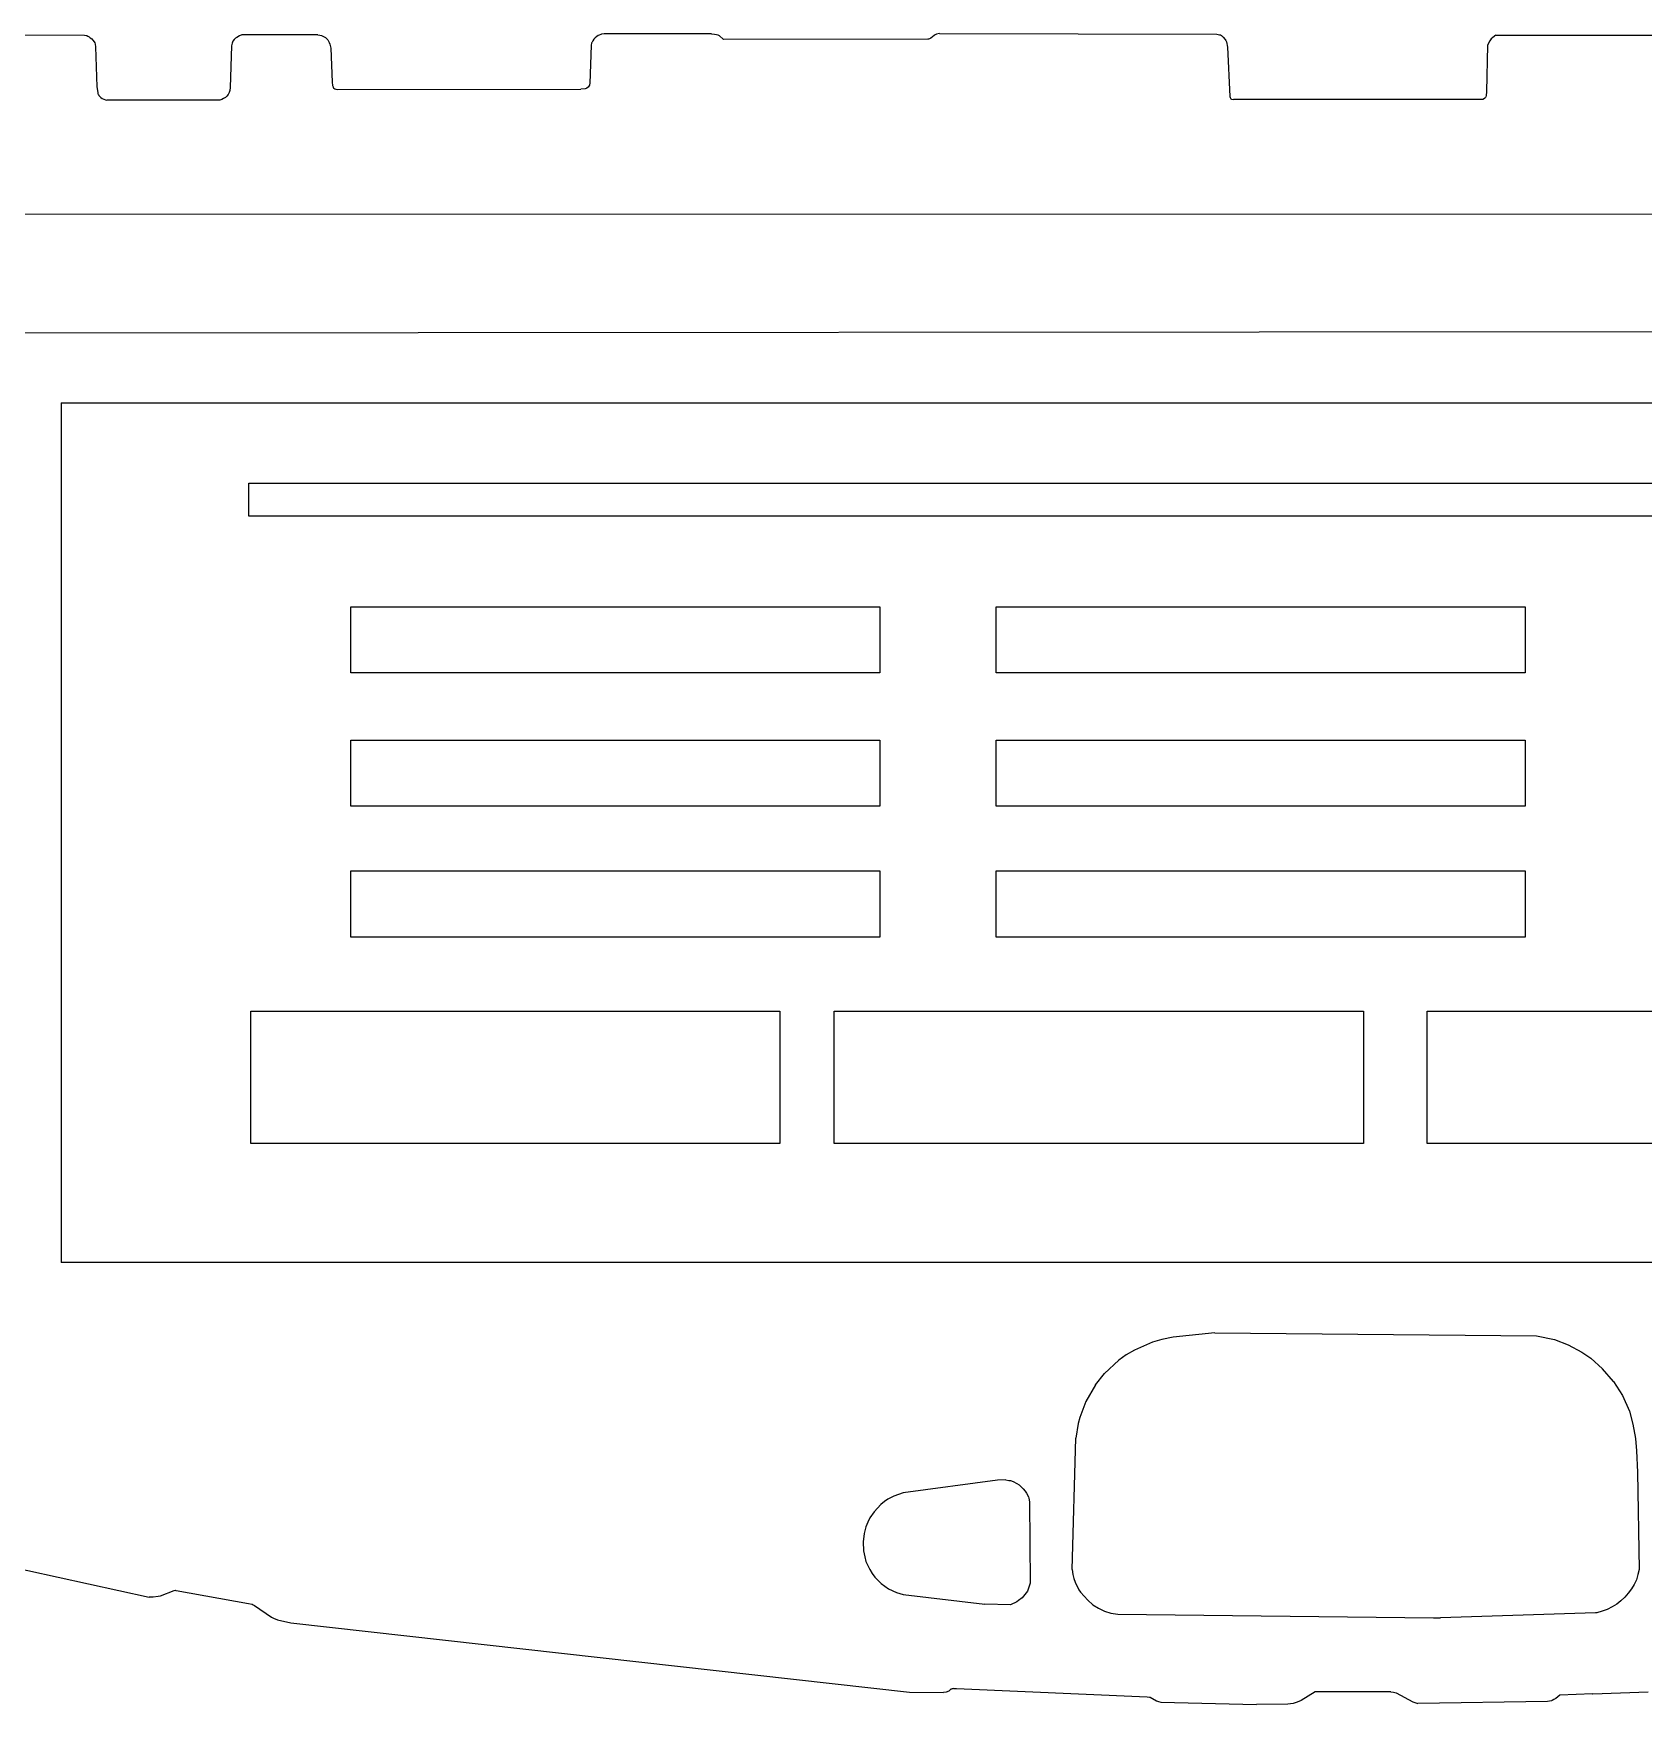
# Model space of a CAD drawing. Extents: x -18.7 to 18.6, y -6.8 to 5.9.
# Drawn here: x -9.96 to 2.21, y -6.79 to 5.84 of the extents above; entities that cross this region are included whole.
import ezdxf

# ---------------------------------------------------------------- set-up
doc = ezdxf.new("R2010")
doc.units = 0
doc.header["$MEASUREMENT"] = 0
doc.layers.get('0').update_dxf_attribs({"linetype": 'CONTINUOUS'})

msp = doc.modelspace()

# ---------------------------------------------------------------- linework, layer by layer
for p, q in [((-12.276, 5.838), (-9.574, 5.829)), ((-9.574, 5.829), (-9.563, 5.827)), ((-9.574, 5.829), (-9.574, 5.829)), ((-9.563, 5.827), (-9.558, 5.826)), ((-9.563, 5.827), (-9.563, 5.827)), ((-9.558, 5.826), (-9.55, 5.823)), ((-9.558, 5.826), (-9.558, 5.826)), ((-9.55, 5.823), (-9.539, 5.816)), ((-9.55, 5.823), (-9.55, 5.823)), ((-9.539, 5.816), (-9.531, 5.81)), ((-9.539, 5.816), (-9.539, 5.816)), ((-8.424, 5.812), (-8.433, 5.806)), ((-8.403, 5.824), (-8.424, 5.812)), ((-8.424, 5.812), (-8.424, 5.812)), ((-8.386, 5.831), (-8.403, 5.824)), ((-8.403, 5.824), (-8.403, 5.824)), ((-8.371, 5.832), (-8.386, 5.831)), ((-8.386, 5.831), (-8.386, 5.831)), ((-7.81, 5.833), (-8.371, 5.832)), ((-8.371, 5.832), (-8.371, 5.832)), ((-7.81, 5.833), (-7.796, 5.83)), ((-7.81, 5.833), (-7.81, 5.833)), ((-7.796, 5.83), (-7.784, 5.827)), ((-7.796, 5.83), (-7.796, 5.83)), ((-7.784, 5.827), (-7.784, 5.827)), ((-7.784, 5.827), (-7.772, 5.823)), ((-7.772, 5.823), (-7.762, 5.817)), ((-7.772, 5.823), (-7.772, 5.823)), ((-7.762, 5.817), (-7.762, 5.817)), ((-7.762, 5.817), (-7.752, 5.811)), ((-5.703, 5.819), (-5.714, 5.81)), ((-5.691, 5.827), (-5.703, 5.819)), ((-5.703, 5.819), (-5.703, 5.819)), ((-5.685, 5.83), (-5.691, 5.827)), ((-5.691, 5.827), (-5.691, 5.827)), ((-5.672, 5.835), (-5.685, 5.83)), ((-5.685, 5.83), (-5.685, 5.83)), ((-5.666, 5.837), (-5.672, 5.835)), ((-5.672, 5.835), (-5.672, 5.835)), ((-5.647, 5.839), (-5.666, 5.837)), ((-5.666, 5.837), (-5.666, 5.837)), ((-4.835, 5.84), (-5.647, 5.839)), ((-5.647, 5.839), (-5.647, 5.839)), ((-4.835, 5.84), (-4.835, 5.84)), ((-4.835, 5.84), (-4.813, 5.838)), ((-4.813, 5.838), (-4.797, 5.835)), ((-4.813, 5.838), (-4.813, 5.838)), ((-4.797, 5.835), (-4.797, 5.835)), ((-4.797, 5.835), (-4.786, 5.831)), ((-4.786, 5.831), (-4.778, 5.826)), ((-4.786, 5.831), (-4.786, 5.831)), ((-4.778, 5.826), (-4.745, 5.796)), ((-4.778, 5.826), (-4.778, 5.826)), ((-3.151, 5.828), (-3.177, 5.807)), ((-3.143, 5.833), (-3.151, 5.828)), ((-3.151, 5.828), (-3.151, 5.828)), ((-3.134, 5.837), (-3.143, 5.833)), ((-3.143, 5.833), (-3.143, 5.833)), ((-3.112, 5.843), (-3.134, 5.837)), ((-3.134, 5.837), (-3.134, 5.837)), ((-3.112, 5.843), (-1.014, 5.837)), ((-3.112, 5.843), (-3.112, 5.843)), ((-1.014, 5.837), (-0.994, 5.833)), ((-1.014, 5.837), (-1.014, 5.837)), ((-0.994, 5.833), (-0.99, 5.832)), ((-0.994, 5.833), (-0.994, 5.833)), ((-0.99, 5.832), (-0.988, 5.831)), ((-0.99, 5.832), (-0.99, 5.832)), ((-0.988, 5.831), (-0.98, 5.827)), ((-0.988, 5.831), (-0.988, 5.831)), ((-0.98, 5.827), (-0.98, 5.827)), ((-0.98, 5.827), (-0.966, 5.814)), ((-0.966, 5.814), (-0.952, 5.798)), ((-0.966, 5.814), (-0.966, 5.814)), ((1.071, 5.813), (1.059, 5.801)), ((1.094, 5.83), (1.071, 5.813)), ((1.071, 5.813), (1.071, 5.813)), ((1.094, 5.83), (5.736, 5.825)), ((1.094, 5.83), (1.094, 5.83)), ((-9.531, 5.81), (-9.531, 5.81)), ((-9.531, 5.81), (-9.52, 5.801)), ((-9.52, 5.801), (-9.511, 5.792)), ((-9.52, 5.801), (-9.52, 5.801)), ((-9.511, 5.792), (-9.502, 5.778)), ((-9.511, 5.792), (-9.511, 5.792)), ((-9.502, 5.778), (-9.502, 5.778)), ((-9.502, 5.778), (-9.498, 5.771)), ((-9.498, 5.771), (-9.495, 5.762)), ((-9.498, 5.771), (-9.498, 5.771)), ((-9.495, 5.762), (-9.495, 5.762)), ((-9.495, 5.762), (-9.491, 5.741)), ((-9.491, 5.741), (-9.481, 5.438)), ((-9.491, 5.741), (-9.491, 5.741)), ((-8.463, 5.749), (-8.474, 5.433)), ((-8.461, 5.76), (-8.463, 5.749)), ((-8.463, 5.749), (-8.463, 5.749)), ((-8.459, 5.769), (-8.461, 5.76)), ((-8.461, 5.76), (-8.461, 5.76)), ((-8.456, 5.776), (-8.459, 5.769)), ((-8.459, 5.769), (-8.459, 5.769)), ((-8.453, 5.783), (-8.456, 5.776)), ((-8.456, 5.776), (-8.456, 5.776)), ((-8.443, 5.796), (-8.453, 5.783)), ((-8.453, 5.783), (-8.453, 5.783)), ((-8.44, 5.799), (-8.443, 5.796)), ((-8.443, 5.796), (-8.443, 5.796)), ((-8.433, 5.806), (-8.44, 5.799)), ((-8.44, 5.799), (-8.44, 5.799)), ((-8.433, 5.806), (-8.433, 5.806)), ((-7.752, 5.811), (-7.744, 5.803)), ((-7.752, 5.811), (-7.752, 5.811)), ((-7.744, 5.803), (-7.736, 5.794)), ((-7.744, 5.803), (-7.744, 5.803)), ((-7.736, 5.794), (-7.736, 5.794)), ((-7.736, 5.794), (-7.73, 5.784)), ((-7.73, 5.784), (-7.73, 5.784)), ((-7.73, 5.784), (-7.725, 5.773)), ((-7.725, 5.773), (-7.72, 5.761)), ((-7.725, 5.773), (-7.725, 5.773)), ((-7.72, 5.761), (-7.713, 5.732)), ((-7.72, 5.761), (-7.72, 5.761)), ((-7.713, 5.732), (-7.713, 5.732)), ((-7.713, 5.732), (-7.703, 5.474)), ((-5.744, 5.755), (-5.754, 5.464)), ((-5.741, 5.768), (-5.744, 5.755)), ((-5.744, 5.755), (-5.744, 5.755)), ((-5.74, 5.773), (-5.741, 5.768)), ((-5.741, 5.768), (-5.741, 5.768)), ((-5.738, 5.777), (-5.74, 5.773)), ((-5.74, 5.773), (-5.74, 5.773)), ((-5.732, 5.788), (-5.738, 5.777)), ((-5.738, 5.777), (-5.738, 5.777)), ((-5.724, 5.8), (-5.732, 5.788)), ((-5.732, 5.788), (-5.732, 5.788)), ((-5.714, 5.81), (-5.724, 5.8)), ((-5.724, 5.8), (-5.724, 5.8)), ((-5.714, 5.81), (-5.714, 5.81)), ((-3.2, 5.799), (-4.745, 5.796)), ((-4.745, 5.796), (-4.745, 5.796)), ((-3.194, 5.8), (-3.2, 5.799)), ((-3.2, 5.799), (-3.2, 5.799)), ((-3.188, 5.802), (-3.194, 5.8)), ((-3.194, 5.8), (-3.194, 5.8)), ((-3.182, 5.804), (-3.188, 5.802)), ((-3.188, 5.802), (-3.188, 5.802)), ((-3.177, 5.807), (-3.182, 5.804)), ((-3.182, 5.804), (-3.182, 5.804)), ((-3.177, 5.807), (-3.177, 5.807)), ((-0.952, 5.798), (-0.946, 5.79)), ((-0.952, 5.798), (-0.952, 5.798)), ((-0.946, 5.79), (-0.946, 5.79)), ((-0.946, 5.79), (-0.944, 5.785)), ((-0.944, 5.785), (-0.942, 5.779)), ((-0.944, 5.785), (-0.944, 5.785)), ((-0.942, 5.779), (-0.942, 5.779)), ((-0.942, 5.779), (-0.934, 5.74)), ((-0.934, 5.74), (-0.934, 5.74)), ((-0.934, 5.74), (-0.916, 5.365)), ((1.031, 5.754), (1.025, 5.4)), ((1.049, 5.788), (1.031, 5.754)), ((1.031, 5.754), (1.031, 5.754)), ((1.059, 5.801), (1.049, 5.788)), ((1.049, 5.788), (1.049, 5.788)), ((1.059, 5.801), (1.059, 5.801)), ((-9.481, 5.438), (-9.475, 5.396)), ((-9.481, 5.438), (-9.481, 5.438)), ((-8.474, 5.433), (-8.477, 5.411)), ((-8.474, 5.433), (-8.474, 5.433)), ((-7.703, 5.474), (-7.703, 5.474)), ((-7.703, 5.474), (-7.7, 5.449)), ((-7.7, 5.449), (-7.696, 5.438)), ((-7.7, 5.449), (-7.7, 5.449)), ((-7.696, 5.438), (-7.694, 5.432)), ((-7.696, 5.438), (-7.696, 5.438)), ((-5.768, 5.437), (-5.775, 5.431)), ((-5.763, 5.443), (-5.768, 5.437)), ((-5.768, 5.437), (-5.768, 5.437)), ((-5.758, 5.452), (-5.763, 5.443)), ((-5.763, 5.443), (-5.763, 5.443)), ((-5.756, 5.457), (-5.758, 5.452)), ((-5.758, 5.452), (-5.758, 5.452)), ((-5.754, 5.461), (-5.756, 5.457)), ((-5.756, 5.457), (-5.756, 5.457)), ((-5.754, 5.464), (-5.754, 5.464)), ((-5.754, 5.464), (-5.754, 5.461)), ((-5.754, 5.461), (-5.754, 5.461)), ((-9.475, 5.396), (-9.475, 5.396)), ((-9.475, 5.396), (-9.473, 5.387)), ((-9.473, 5.387), (-9.47, 5.38)), ((-9.473, 5.387), (-9.473, 5.387)), ((-9.47, 5.38), (-9.47, 5.38)), ((-9.47, 5.38), (-9.467, 5.374)), ((-9.467, 5.374), (-9.467, 5.374)), ((-9.467, 5.374), (-9.464, 5.37)), ((-9.464, 5.37), (-9.464, 5.37)), ((-9.464, 5.37), (-9.46, 5.367)), ((-9.46, 5.367), (-9.46, 5.367)), ((-9.46, 5.367), (-9.452, 5.359)), ((-9.452, 5.359), (-9.441, 5.352)), ((-9.452, 5.359), (-9.452, 5.359)), ((-9.441, 5.352), (-9.441, 5.352)), ((-9.441, 5.352), (-9.417, 5.341)), ((-9.417, 5.341), (-9.417, 5.341)), ((-9.417, 5.341), (-9.405, 5.337)), ((-8.551, 5.337), (-9.405, 5.337)), ((-9.405, 5.337), (-9.405, 5.337)), ((-8.536, 5.343), (-8.551, 5.337)), ((-8.551, 5.337), (-8.551, 5.337)), ((-8.523, 5.35), (-8.536, 5.343)), ((-8.536, 5.343), (-8.536, 5.343)), ((-8.51, 5.359), (-8.523, 5.35)), ((-8.523, 5.35), (-8.523, 5.35)), ((-8.5, 5.369), (-8.51, 5.359)), ((-8.51, 5.359), (-8.51, 5.359)), ((-8.49, 5.38), (-8.5, 5.369)), ((-8.5, 5.369), (-8.5, 5.369)), ((-8.483, 5.391), (-8.49, 5.38)), ((-8.49, 5.38), (-8.49, 5.38)), ((-8.481, 5.397), (-8.483, 5.391)), ((-8.483, 5.391), (-8.483, 5.391)), ((-8.479, 5.403), (-8.481, 5.397)), ((-8.481, 5.397), (-8.481, 5.397)), ((-8.477, 5.411), (-8.479, 5.403)), ((-8.479, 5.403), (-8.479, 5.403)), ((-8.477, 5.411), (-8.477, 5.411)), ((-7.694, 5.432), (-7.69, 5.428)), ((-7.694, 5.432), (-7.694, 5.432)), ((-7.69, 5.428), (-7.683, 5.425)), ((-7.69, 5.428), (-7.69, 5.428)), ((-7.683, 5.425), (-7.683, 5.425)), ((-7.683, 5.425), (-7.674, 5.422)), ((-7.674, 5.422), (-7.674, 5.422)), ((-7.674, 5.422), (-7.66, 5.42)), ((-7.66, 5.42), (-5.823, 5.421)), ((-7.66, 5.42), (-7.66, 5.42)), ((-5.79, 5.424), (-5.823, 5.421)), ((-5.823, 5.421), (-5.823, 5.421)), ((-5.783, 5.426), (-5.79, 5.424)), ((-5.79, 5.424), (-5.79, 5.424)), ((-5.78, 5.428), (-5.783, 5.426)), ((-5.783, 5.426), (-5.783, 5.426)), ((-5.777, 5.429), (-5.78, 5.428)), ((-5.78, 5.428), (-5.78, 5.428)), ((-5.775, 5.431), (-5.777, 5.429)), ((-5.777, 5.429), (-5.777, 5.429)), ((-5.775, 5.431), (-5.775, 5.431)), ((-0.916, 5.365), (-0.914, 5.358)), ((-0.916, 5.365), (-0.916, 5.365)), ((-0.914, 5.358), (-0.914, 5.358)), ((-0.914, 5.358), (-0.912, 5.353)), ((-0.912, 5.353), (-0.909, 5.349)), ((-0.912, 5.353), (-0.912, 5.353)), ((-0.909, 5.349), (-0.909, 5.349)), ((-0.909, 5.349), (-0.905, 5.347)), ((-0.905, 5.347), (-0.905, 5.347)), ((-0.905, 5.347), (-0.901, 5.345)), ((-0.901, 5.345), (-0.889, 5.342)), ((-0.901, 5.345), (-0.901, 5.345)), ((0.988, 5.343), (-0.889, 5.342)), ((-0.889, 5.342), (-0.889, 5.342)), ((0.996, 5.344), (0.988, 5.343)), ((0.988, 5.343), (0.988, 5.343)), ((1, 5.346), (0.996, 5.344)), ((0.996, 5.344), (0.996, 5.344)), ((1.012, 5.354), (1, 5.346)), ((1, 5.346), (1, 5.346)), ((1.016, 5.358), (1.012, 5.354)), ((1.012, 5.354), (1.012, 5.354)), ((1.019, 5.364), (1.016, 5.358)), ((1.016, 5.358), (1.016, 5.358)), ((1.022, 5.373), (1.019, 5.364)), ((1.019, 5.364), (1.019, 5.364)), ((1.025, 5.4), (1.022, 5.373)), ((1.022, 5.373), (1.022, 5.373)), ((1.025, 5.4), (1.025, 5.4)), ((13.478, 4.477), (-13.422, 4.474)), ((13.513, 3.597), (-13.43, 3.573)), ((-9.752, 3.051), (-9.752, 3.051)), ((-9.752, 3.051), (-9.752, -3.449)), ((-9.752, 3.051), (9.752, 3.051)), ((9.752, -3.449), (-9.752, -3.449)), ((-9.752, -3.449), (-9.752, -3.449)), ((-3.25, -3.449), (-3.25, -3.449)), ((-1.43, -4.03), (-1.501, -4.051)), ((-1.346, -4.013), (-1.43, -4.03)), ((-1.43, -4.03), (-1.43, -4.03)), ((-1.03, -3.981), (-1.346, -4.013)), ((-1.346, -4.013), (-1.346, -4.013)), ((-1.03, -3.981), (-1.03, -3.981)), ((-1.03, -3.981), (1.403, -4.003)), ((1.403, -4.003), (1.403, -4.003)), ((1.403, -4.003), (1.537, -4.032)), ((1.537, -4.032), (1.537, -4.032)), ((1.537, -4.032), (1.641, -4.072)), ((-1.699, -4.147), (-1.755, -4.187)), ((-1.638, -4.111), (-1.699, -4.147)), ((-1.699, -4.147), (-1.699, -4.147)), ((-1.501, -4.051), (-1.638, -4.111)), ((-1.638, -4.111), (-1.638, -4.111)), ((-1.501, -4.051), (-1.501, -4.051)), ((1.641, -4.072), (1.641, -4.072)), ((1.641, -4.072), (1.744, -4.126)), ((1.744, -4.126), (1.744, -4.126)), ((1.744, -4.126), (1.812, -4.172)), ((-1.931, -4.373), (-1.863, -4.288)), ((-1.755, -4.187), (-1.863, -4.288)), ((-1.863, -4.288), (-1.863, -4.288)), ((-1.755, -4.187), (-1.755, -4.187)), ((1.812, -4.172), (1.812, -4.172)), ((1.812, -4.172), (1.902, -4.253)), ((1.902, -4.253), (1.902, -4.253)), ((1.985, -4.35), (1.902, -4.253)), ((-1.931, -4.373), (-2.004, -4.501)), ((-1.931, -4.373), (-1.931, -4.373)), ((1.985, -4.35), (2.052, -4.455)), ((1.985, -4.35), (1.985, -4.35)), ((-2.004, -4.501), (-2.051, -4.62)), ((-2.004, -4.501), (-2.004, -4.501)), ((2.052, -4.455), (2.052, -4.455)), ((2.052, -4.455), (2.104, -4.573)), ((-2.064, -4.666), (-2.081, -4.778)), ((-2.051, -4.62), (-2.064, -4.666)), ((-2.064, -4.666), (-2.064, -4.666)), ((-2.051, -4.62), (-2.051, -4.62)), ((2.104, -4.573), (2.104, -4.573)), ((2.104, -4.573), (2.131, -4.671)), ((2.131, -4.671), (2.15, -4.78)), ((2.131, -4.671), (2.131, -4.671)), ((-2.109, -5.771), (-2.081, -4.778)), ((-2.081, -4.778), (-2.081, -4.778)), ((2.15, -4.78), (2.157, -4.872)), ((2.15, -4.78), (2.15, -4.78)), ((2.157, -4.872), (2.157, -4.872)), ((2.157, -4.872), (2.166, -5.033)), ((2.166, -5.033), (2.178, -5.77)), ((2.166, -5.033), (2.166, -5.033)), ((-2.674, -5.094), (-3.387, -5.191)), ((-2.61, -5.093), (-2.674, -5.094)), ((-2.674, -5.094), (-2.674, -5.094)), ((-2.61, -5.093), (-2.586, -5.096)), ((-2.61, -5.093), (-2.61, -5.093)), ((-2.586, -5.096), (-2.575, -5.098)), ((-2.586, -5.096), (-2.586, -5.096)), ((-2.575, -5.098), (-2.575, -5.098)), ((-2.575, -5.098), (-2.554, -5.105)), ((-2.554, -5.105), (-2.526, -5.12)), ((-2.554, -5.105), (-2.554, -5.105)), ((-2.526, -5.12), (-2.51, -5.131)), ((-2.526, -5.12), (-2.526, -5.12)), ((-2.51, -5.131), (-2.51, -5.131)), ((-2.51, -5.131), (-2.478, -5.161)), ((-2.478, -5.161), (-2.464, -5.177)), ((-2.478, -5.161), (-2.478, -5.161)), ((-2.464, -5.177), (-2.453, -5.193)), ((-2.464, -5.177), (-2.464, -5.177)), ((-3.555, -5.279), (-3.606, -5.333)), ((-3.528, -5.257), (-3.555, -5.279)), ((-3.555, -5.279), (-3.555, -5.279)), ((-3.501, -5.238), (-3.528, -5.257)), ((-3.528, -5.257), (-3.528, -5.257)), ((-3.456, -5.215), (-3.501, -5.238)), ((-3.501, -5.238), (-3.501, -5.238)), ((-3.387, -5.191), (-3.456, -5.215)), ((-3.456, -5.215), (-3.456, -5.215)), ((-3.387, -5.191), (-3.387, -5.191)), ((-2.453, -5.193), (-2.439, -5.22)), ((-2.453, -5.193), (-2.453, -5.193)), ((-2.439, -5.22), (-2.435, -5.23)), ((-2.439, -5.22), (-2.439, -5.22)), ((-2.435, -5.23), (-2.435, -5.23)), ((-2.435, -5.23), (-2.43, -5.258)), ((-2.43, -5.258), (-2.427, -5.873)), ((-2.43, -5.258), (-2.43, -5.258)), ((-3.654, -5.412), (-3.668, -5.447)), ((-3.637, -5.379), (-3.654, -5.412)), ((-3.654, -5.412), (-3.654, -5.412)), ((-3.606, -5.333), (-3.637, -5.379)), ((-3.637, -5.379), (-3.637, -5.379)), ((-3.606, -5.333), (-3.606, -5.333)), ((-11.243, -5.505), (-9.085, -5.98)), ((-3.682, -5.498), (-3.689, -5.561)), ((-3.668, -5.447), (-3.682, -5.498)), ((-3.682, -5.498), (-3.682, -5.498)), ((-3.668, -5.447), (-3.668, -5.447)), ((-3.689, -5.561), (-3.685, -5.629)), ((-3.689, -5.561), (-3.689, -5.561)), ((-3.685, -5.629), (-3.677, -5.675)), ((-3.685, -5.629), (-3.685, -5.629)), ((-3.677, -5.675), (-3.677, -5.675)), ((-3.677, -5.675), (-3.667, -5.709)), ((-3.667, -5.709), (-3.638, -5.771)), ((-3.667, -5.709), (-3.667, -5.709)), ((-3.638, -5.771), (-3.638, -5.771)), ((-3.638, -5.771), (-3.62, -5.8)), ((-3.62, -5.8), (-3.6, -5.827)), ((-3.62, -5.8), (-3.62, -5.8)), ((-2.109, -5.771), (-2.104, -5.808)), ((-2.109, -5.771), (-2.109, -5.771)), ((-2.104, -5.808), (-2.104, -5.808)), ((-2.104, -5.808), (-2.097, -5.838)), ((2.169, -5.809), (2.157, -5.847)), ((2.178, -5.77), (2.169, -5.809)), ((2.169, -5.809), (2.169, -5.809)), ((2.178, -5.77), (2.178, -5.77)), ((-8.899, -5.932), (-9.004, -5.972)), ((-8.887, -5.929), (-8.899, -5.932)), ((-8.899, -5.932), (-8.899, -5.932)), ((-8.885, -5.929), (-8.887, -5.929)), ((-8.887, -5.929), (-8.887, -5.929)), ((-8.885, -5.929), (-8.882, -5.929)), ((-8.885, -5.929), (-8.885, -5.929)), ((-8.882, -5.929), (-8.882, -5.929)), ((-8.882, -5.929), (-8.335, -6.026)), ((-3.6, -5.827), (-3.6, -5.827)), ((-3.6, -5.827), (-3.552, -5.875)), ((-3.552, -5.875), (-3.552, -5.875)), ((-3.552, -5.875), (-3.497, -5.915)), ((-3.497, -5.915), (-3.436, -5.945)), ((-3.497, -5.915), (-3.497, -5.915)), ((-2.447, -5.933), (-2.465, -5.96)), ((-2.435, -5.904), (-2.447, -5.933)), ((-2.447, -5.933), (-2.447, -5.933)), ((-2.43, -5.889), (-2.435, -5.904)), ((-2.435, -5.904), (-2.435, -5.904)), ((-2.427, -5.873), (-2.43, -5.889)), ((-2.43, -5.889), (-2.43, -5.889)), ((-2.427, -5.873), (-2.427, -5.873)), ((-2.097, -5.838), (-2.086, -5.867)), ((-2.097, -5.838), (-2.097, -5.838)), ((-2.086, -5.867), (-2.058, -5.923)), ((-2.086, -5.867), (-2.086, -5.867)), ((-2.058, -5.923), (-2.045, -5.942)), ((-2.058, -5.923), (-2.058, -5.923)), ((2.12, -5.917), (2.096, -5.949)), ((2.14, -5.883), (2.12, -5.917)), ((2.12, -5.917), (2.12, -5.917)), ((2.157, -5.847), (2.14, -5.883)), ((2.14, -5.883), (2.14, -5.883)), ((2.157, -5.847), (2.157, -5.847)), ((-9.056, -5.98), (-9.085, -5.98)), ((-9.085, -5.98), (-9.085, -5.98)), ((-9.017, -5.975), (-9.056, -5.98)), ((-9.056, -5.98), (-9.056, -5.98)), ((-9.004, -5.972), (-9.017, -5.975)), ((-9.017, -5.975), (-9.017, -5.975)), ((-9.004, -5.972), (-9.004, -5.972)), ((-8.335, -6.026), (-8.335, -6.026)), ((-8.335, -6.026), (-8.308, -6.033)), ((-8.308, -6.033), (-8.3, -6.036)), ((-8.308, -6.033), (-8.308, -6.033)), ((-8.3, -6.036), (-8.3, -6.036)), ((-8.3, -6.036), (-8.289, -6.041)), ((-8.289, -6.041), (-8.289, -6.041)), ((-8.289, -6.041), (-8.16, -6.131)), ((-3.436, -5.945), (-3.387, -5.96)), ((-3.436, -5.945), (-3.436, -5.945)), ((-3.387, -5.96), (-2.769, -6.033)), ((-3.387, -5.96), (-3.387, -5.96)), ((-2.769, -6.033), (-2.769, -6.033)), ((-2.574, -6.037), (-2.769, -6.033)), ((-2.527, -6.014), (-2.574, -6.037)), ((-2.574, -6.037), (-2.574, -6.037)), ((-2.513, -6.005), (-2.527, -6.014)), ((-2.527, -6.014), (-2.527, -6.014)), ((-2.487, -5.984), (-2.513, -6.005)), ((-2.513, -6.005), (-2.513, -6.005)), ((-2.465, -5.96), (-2.487, -5.984)), ((-2.487, -5.984), (-2.487, -5.984)), ((-2.465, -5.96), (-2.465, -5.96)), ((-2.045, -5.942), (-2.045, -5.942)), ((-2.045, -5.942), (-1.991, -6.002)), ((-1.991, -6.002), (-1.951, -6.036)), ((-1.991, -6.002), (-1.991, -6.002)), ((-1.951, -6.036), (-1.909, -6.063)), ((-1.951, -6.036), (-1.951, -6.036)), ((-1.909, -6.063), (-1.909, -6.063)), ((-1.909, -6.063), (-1.864, -6.084)), ((1.973, -6.053), (1.937, -6.072)), ((2.008, -6.032), (1.973, -6.053)), ((1.973, -6.053), (1.973, -6.053)), ((2.04, -6.007), (2.008, -6.032)), ((2.008, -6.032), (2.008, -6.032)), ((2.069, -5.98), (2.04, -6.007)), ((2.04, -6.007), (2.04, -6.007)), ((2.096, -5.949), (2.069, -5.98)), ((2.069, -5.98), (2.069, -5.98)), ((2.096, -5.949), (2.096, -5.949)), ((-8.16, -6.131), (-8.16, -6.131)), ((-8.16, -6.131), (-8.146, -6.138)), ((-8.146, -6.138), (-8.146, -6.138)), ((-8.146, -6.138), (-8.116, -6.15)), ((-8.116, -6.15), (-8.116, -6.15)), ((-8.116, -6.15), (-8.016, -6.174)), ((-8.016, -6.174), (-8.016, -6.174)), ((-8.016, -6.174), (-3.338, -6.698)), ((-1.864, -6.084), (-1.815, -6.099)), ((-1.864, -6.084), (-1.864, -6.084)), ((-1.815, -6.099), (-1.815, -6.099)), ((-1.815, -6.099), (-1.762, -6.108)), ((-1.762, -6.108), (-1.762, -6.108)), ((-1.762, -6.108), (0.623, -6.135)), ((0.623, -6.135), (0.623, -6.135)), ((0.623, -6.135), (0.675, -6.135)), ((0.623, -6.135), (0.675, -6.135)), ((1.848, -6.098), (0.675, -6.135)), ((1.848, -6.098), (0.675, -6.135)), ((0.675, -6.135), (0.675, -6.135)), ((1.859, -6.097), (1.848, -6.098)), ((1.848, -6.098), (1.848, -6.098)), ((1.899, -6.086), (1.859, -6.097)), ((1.859, -6.097), (1.859, -6.097)), ((1.937, -6.072), (1.899, -6.086)), ((1.899, -6.086), (1.899, -6.086)), ((1.937, -6.072), (1.937, -6.072)), ((-3.054, -6.695), (-3.061, -6.698)), ((-3.048, -6.692), (-3.054, -6.695)), ((-3.054, -6.695), (-3.054, -6.695)), ((-3.041, -6.689), (-3.048, -6.692)), ((-3.048, -6.692), (-3.048, -6.692)), ((-3.025, -6.676), (-3.041, -6.689)), ((-3.041, -6.689), (-3.041, -6.689)), ((-3.021, -6.674), (-3.025, -6.676)), ((-3.025, -6.676), (-3.025, -6.676)), ((-3.016, -6.672), (-3.021, -6.674)), ((-3.021, -6.674), (-3.021, -6.674)), ((-3.01, -6.671), (-3.016, -6.672)), ((-3.016, -6.672), (-3.016, -6.672)), ((-3.002, -6.67), (-3.01, -6.671)), ((-3.01, -6.671), (-3.01, -6.671)), ((-3.002, -6.67), (-2.982, -6.669)), ((-3.002, -6.67), (-3.002, -6.67)), ((-2.982, -6.669), (-1.541, -6.732)), ((-2.982, -6.669), (-2.982, -6.669)), ((-0.271, -6.694), (-0.378, -6.76)), ((0.3, -6.694), (-0.271, -6.694)), ((-0.271, -6.694), (-0.271, -6.694)), ((0.3, -6.694), (0.322, -6.697)), ((0.3, -6.694), (0.3, -6.694)), ((-3.338, -6.698), (-3.338, -6.698)), ((-3.338, -6.698), (-3.081, -6.701)), ((-3.061, -6.698), (-3.081, -6.701)), ((-3.081, -6.701), (-3.081, -6.701)), ((-3.061, -6.698), (-3.061, -6.698)), ((-1.541, -6.732), (-1.541, -6.732)), ((-1.541, -6.732), (-1.524, -6.734)), ((-1.524, -6.734), (-1.519, -6.736)), ((-1.524, -6.734), (-1.524, -6.734)), ((-1.519, -6.736), (-1.471, -6.762)), ((-1.519, -6.736), (-1.519, -6.736)), ((-1.471, -6.762), (-1.471, -6.762)), ((-1.471, -6.762), (-1.455, -6.768)), ((-1.455, -6.768), (-1.438, -6.772)), ((-1.455, -6.768), (-1.455, -6.768)), ((-1.438, -6.772), (-1.438, -6.772)), ((-1.438, -6.772), (-0.716, -6.791)), ((-1.438, -6.772), (-0.716, -6.791)), ((-0.478, -6.787), (-0.716, -6.791)), ((-0.478, -6.787), (-0.716, -6.791)), ((-0.716, -6.791), (-0.716, -6.791)), ((-0.438, -6.782), (-0.478, -6.787)), ((-0.478, -6.787), (-0.478, -6.787)), ((-0.407, -6.773), (-0.438, -6.782)), ((-0.438, -6.782), (-0.438, -6.782)), ((-0.378, -6.76), (-0.407, -6.773)), ((-0.407, -6.773), (-0.407, -6.773)), ((-0.378, -6.76), (-0.378, -6.76)), ((0.322, -6.697), (0.322, -6.697)), ((0.322, -6.697), (0.332, -6.699)), ((0.332, -6.699), (0.332, -6.699)), ((0.332, -6.699), (0.342, -6.703)), ((0.342, -6.703), (0.468, -6.77)), ((0.342, -6.703), (0.342, -6.703)), ((0.468, -6.77), (0.468, -6.77)), ((0.468, -6.77), (0.505, -6.783)), ((1.484, -6.768), (0.505, -6.783)), ((0.505, -6.783), (0.505, -6.783)), ((1.5, -6.766), (1.484, -6.768)), ((1.484, -6.768), (1.484, -6.768)), ((1.514, -6.762), (1.5, -6.766)), ((1.5, -6.766), (1.5, -6.766)), ((1.521, -6.76), (1.514, -6.762)), ((1.514, -6.762), (1.514, -6.762)), ((1.534, -6.753), (1.521, -6.76)), ((1.521, -6.76), (1.521, -6.76)), ((1.547, -6.745), (1.534, -6.753)), ((1.534, -6.753), (1.534, -6.753)), ((1.577, -6.72), (1.547, -6.745)), ((1.547, -6.745), (1.547, -6.745)), ((1.825, -6.711), (1.577, -6.72)), ((1.577, -6.72), (1.577, -6.72)), ((1.825, -6.711), (1.825, -6.711)), ((1.825, -6.711), (1.827, -6.712)), ((2.245, -6.698), (1.827, -6.712)), ((1.827, -6.712), (1.827, -6.712))]:
    msp.add_line(p, q)
at = {"linetype": 'Continuous'}
for p, q in [((-8.333, 2.192), (-8.333, 2.442)), ((-8.333, 2.442), (8.667, 2.442)), ((8.667, 2.192), (-8.333, 2.192)), ((-7.562, 1.008), (-7.562, 1.508)), ((-7.562, 1.508), (-3.562, 1.508)), ((-3.562, 1.508), (-3.562, 1.008)), ((-2.683, 1.008), (-2.683, 1.508)), ((-2.683, 1.508), (1.317, 1.508)), ((1.317, 1.508), (1.317, 1.008)), ((-3.562, 1.008), (-7.562, 1.008)), ((1.317, 1.008), (-2.683, 1.008)), ((-7.562, 0.001), (-7.562, 0.501)), ((-7.562, 0.501), (-3.562, 0.501)), ((-3.562, 0.501), (-3.562, 0.001)), ((-2.683, 0.001), (-2.683, 0.501)), ((-2.683, 0.501), (1.317, 0.501)), ((1.317, 0.501), (1.317, 0.001)), ((-3.562, 0.001), (-7.562, 0.001)), ((1.317, 0.001), (-2.683, 0.001)), ((-7.562, -0.989), (-7.562, -0.489)), ((-7.562, -0.489), (-3.562, -0.489)), ((-3.562, -0.489), (-3.562, -0.989)), ((-2.683, -0.989), (-2.683, -0.489)), ((-2.683, -0.489), (1.317, -0.489)), ((1.317, -0.489), (1.317, -0.989)), ((-3.562, -0.989), (-7.562, -0.989)), ((1.317, -0.989), (-2.683, -0.989)), ((-8.318, -2.55), (-8.318, -1.55)), ((-8.318, -1.55), (-4.318, -1.55)), ((-4.318, -1.55), (-4.318, -2.55)), ((-3.907, -2.55), (-3.907, -1.55)), ((-3.907, -1.55), (0.093, -1.55)), ((0.093, -1.55), (0.093, -2.55)), ((0.575, -2.55), (0.575, -1.55)), ((0.575, -1.55), (4.575, -1.55)), ((-4.318, -2.55), (-8.318, -2.55)), ((0.093, -2.55), (-3.907, -2.55)), ((4.575, -2.55), (0.575, -2.55))]:
    msp.add_line(p, q, dxfattribs=at)

doc.saveas('drawing.dxf')
